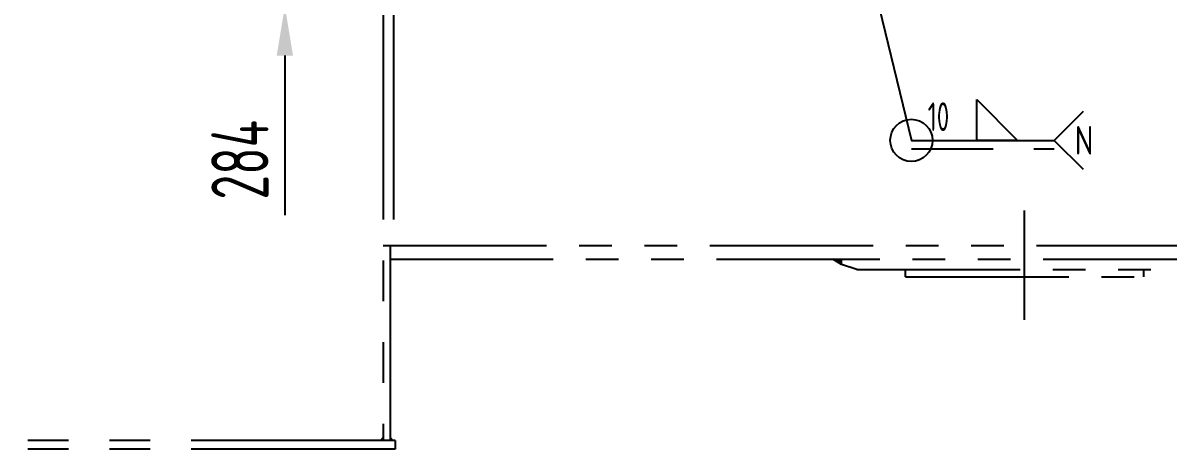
# Model space of a CAD drawing. Header units: millimetres. Extents: x 0 to 25200, y -693 to 17820.
# Drawn here: x 5654 to 9861, y 7872 to 9437 of the extents above; entities that cross this region are included whole.
import ezdxf
from ezdxf.enums import TextEntityAlignment as Align

# ---------------------------------------------------------------- set-up
doc = ezdxf.new("R2010")
doc.units = ezdxf.units.MM
doc.header["$LTSCALE"] = 600
doc.linetypes.add('F', pattern=[0.75, 0.5, -0.25])
doc.linetypes.add('K', pattern=[2.5, 1.25, -0.25, 0.25, -0.25, 0.25, -0.25])
for name, color, linetype in [('01', 7, 'Continuous'), ('02', 1, 'Continuous'), ('04', 2, 'F'), ('07', 6, 'K'), ('08', 1, 'Continuous'), ('13', 3, 'Continuous')]:
    doc.layers.add(name, color=color, linetype=linetype)
doc.styles.get("Standard").update_dxf_attribs({"font": 'isocp', "width": 0.707, "bigfont": 'intecad.shx'})
doc.dimstyles.new('INTE', dxfattribs={"dimscale": 60, "dimtxt": 3.5, "dimasz": 3, "dimexe": 3, "dimexo": 0, "dimgap": 1, "dimtad": 1, "dimdsep": 46, "dimtxsty": 'Standard', "dimcen": 0, "dimclrd": 1, "dimclre": 1, "dimclrt": 3, "dimadec": 0, "dimazin": 0, "dimtfac": 1, "dimtmove": 0, "dimatfit": 0, "dimfxl": 1, "dimarcsym": 0})

# ---------------------------------------------------------------- blocks, each defined once
blk = doc.blocks.new('HS223')
at = {"layer": '07', "linetype": 'K', "ltscale": 0.8}
h = blk.add_hatch(dxfattribs=at)
h.set_pattern_fill('_USER', color=6, scale=5, angle=45, style=0, double=1, pattern_type=0)
h.set_pattern_definition([(135, (49679.359, 26814.0496), (3.535534, 3.535534), []), (45, (49679.359, 26814.0496), (3.535534, -3.535534), [])])
h.paths.add_polyline_path([(38825.9, 32434.6), (38857.2, 32434.6), (38857.2, 32415.6)])
at = {"layer": '07', "linetype": 'K'}
for points in [[(37173.6, 31779.5), (37173.6, 31769.5), (37163.6, 31769.5)], [(37208.6, 31769.5), (37198.6, 31779.5), (37198.6, 31769.5)]]:
    blk.add_hatch(color=6, dxfattribs=at).paths.add_polyline_path(points)
at = {"layer": '07', "color": 6, "linetype": 'K'}
for p, q in [((37173.6, 33330.5), (37173.6, 31769.5)), ((37211.6, 33330.5), (37211.6, 32484.6)), ((37198.6, 32484.6), (37198.6, 31769.5)), ((37217.6, 31769.5), (32893.6, 31769.5)), ((37173.6, 31779.5), (37163.6, 31769.5)), ((37198.6, 31779.5), (37208.6, 31769.5)), ((37217.6, 31769.5), (37217.6, 31737.5)), ((37217.6, 31737.5), (32893.6, 31737.5))]:
    blk.add_line(p, q, dxfattribs=at)
at = {"layer": '07', "color": 6, "linetype": 'K', "ltscale": 0.8}
for p, q in [((39530.2, 32212.4), (39530.2, 32613.2)), ((37173.6, 32484.6), (46190.2, 32484.6)), ((37198.6, 32434.6), (46190.2, 32434.6)), ((38857.2, 32415.6), (38825.9, 32434.6)), ((38857.2, 32415.6), (38857.2, 32434.6)), ((38914.2, 32396.6), (38857.2, 32415.6)), ((38914.2, 32396.6), (40068.7, 32396.6)), ((39092.4, 32370.1), (39092.4, 32396.6)), ((39092.4, 32370.1), (39967.9, 32370.1)), ((39967.9, 32370.1), (39967.9, 32396.6))]:
    blk.add_line(p, q, dxfattribs=at)
blk = doc.blocks.new('*D934')
at = {"layer": '08', "color": 1, "lineweight": -2, "ltscale": 1.2}
for p, q in [((6616, 9961.1), (6616, 10141.1)), ((7211, 9781.1), (6436, 9781.1)), ((6616, 9781.1), (6616, 9497.1)), ((7654.9, 9497.1), (6436, 9497.1)), ((6616, 9317.1), (6616, 8731.2))]:
    blk.add_line(p, q, dxfattribs=at)
at = {"layer": '08', "color": 1, "ltscale": 1.2}
for points in [[(6586, 9961.1), (6646, 9961.1), (6616, 9781.1)], [(6586, 9317.1), (6646, 9317.1), (6616, 9497.1)]]:
    blk.add_solid(points, dxfattribs=at)
at = {"layer": 'Defpoints', "color": 0, "ltscale": 1.2}
for p in [(6616, 9781.1), (7211, 9781.1), (7654.9, 9497.1)]:
    blk.add_point(p, dxfattribs=at)
at = {"layer": '08', "color": 3, "ltscale": 1.2, "insert": (6451, 8934.1), "char_height": 210, "attachment_point": 5, "rotation": 90}
blk.add_mtext('284', dxfattribs=at)
blk = doc.blocks.new('*U930')
at = {"layer": '01'}
blk.add_lwpolyline([(507.9, -341.5), (657.9, -491.5), (507.9, -491.5)], close=True, dxfattribs=at)
blk.add_circle((267.9, -491.5), 77.6, dxfattribs=at)
at = {"layer": '02'}
for points in [[(59.2, 64.3), (118.3, 128.5), (267.9, -491.5), (792.9, -491.5)], [(899, -385.4), (792.9, -491.5), (899, -597.6)]]:
    blk.add_lwpolyline(points, dxfattribs=at)
blk.add_lwpolyline([(0, 0, 0, 26.2, 0), (59.2, 64.3, 26.2, 26.2, 0)], format="xyseb", dxfattribs=at)
at = {"layer": '04'}
blk.add_line((267.9, -523), (792.9, -523), dxfattribs=at)
at = {"layer": '13', "width": 0.707}
blk.add_text('10', height=105, dxfattribs=at).set_placement((327.9, -457))
at = {"layer": '13', "width": 1.010989}
blk.add_text('N', height=105, dxfattribs=at).set_placement((867.9, -544), (936.9, -544), align=Align.FIT)

msp = doc.modelspace()

# ---------------------------------------------------------------- block references
at = {"layer": '01', "ltscale": 1.2}
msp.add_blockref('*U930', (8649.904, 9497.059), dxfattribs=at)
at = {"layer": '04', "ltscale": 1.2}
msp.add_blockref('HS223', (-30196.262, -23865.486), dxfattribs=at)

# ---------------------------------------------------------------- dimensions: what is measured, and where the dimension line sits
at = {"layer": '08', "ltscale": 1.2}
dim = msp.add_linear_dim(base=(6616.021, 9781.059), p1=(7654.904, 9497.059), p2=(7211.03, 9781.059), angle=90, dimstyle='INTE', dxfattribs=at)
dim.commit()
dim.dimension.update_dxf_attribs({"geometry": '*D934', "text_midpoint": (6616.021, 8934.127), "dimtype": 160})

doc.saveas('drawing.dxf')
